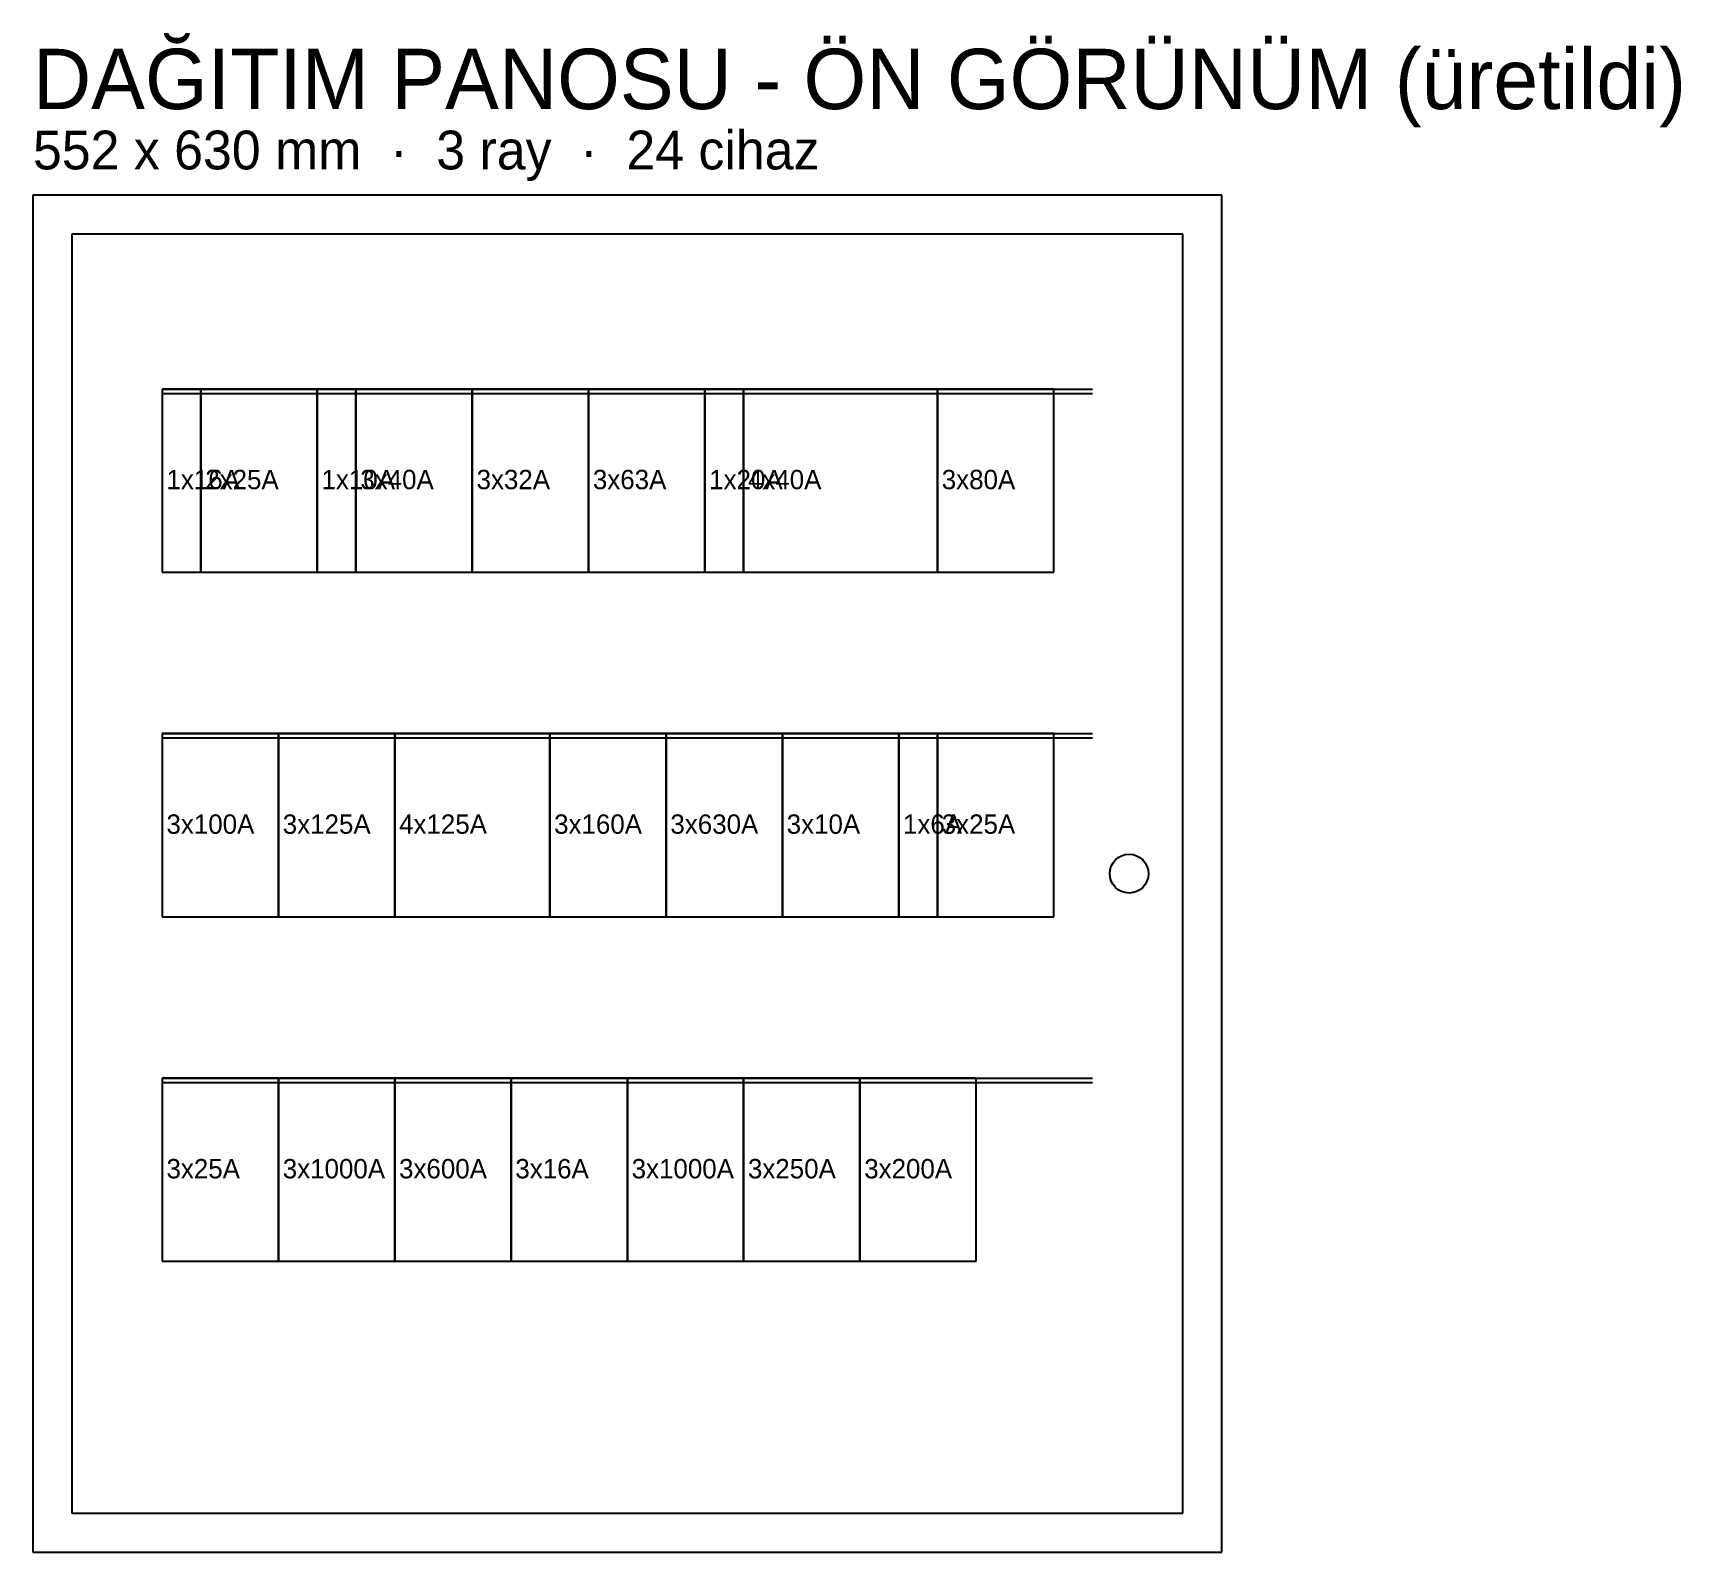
# Model space of a CAD drawing. Extents: x 0 to 765, y 0 to 705.
import ezdxf

# ---------------------------------------------------------------- set-up
doc = ezdxf.new("R2010")
doc.units = 0

msp = doc.modelspace()

# ---------------------------------------------------------------- linework, layer by layer
for p, q in [((552, 630), (0, 630)), ((0, 630), (0, 0)), ((552, 0), (552, 630)), ((534, 612), (18, 612)), ((18, 612), (18, 18)), ((534, 18), (534, 612)), ((60, 540), (492, 540)), ((78, 540), (60, 540)), ((60, 540), (60, 455)), ((60, 538), (492, 538)), ((78, 455), (78, 540)), ((132, 540), (78, 540)), ((78, 540), (78, 455)), ((132, 455), (132, 540)), ((150, 540), (132, 540)), ((132, 540), (132, 455)), ((150, 455), (150, 540)), ((204, 540), (150, 540)), ((150, 540), (150, 455)), ((204, 455), (204, 540)), ((258, 540), (204, 540)), ((204, 540), (204, 455)), ((258, 455), (258, 540)), ((312, 540), (258, 540)), ((258, 540), (258, 455)), ((312, 455), (312, 540)), ((330, 540), (312, 540)), ((312, 540), (312, 455)), ((330, 455), (330, 540)), ((420, 540), (330, 540)), ((330, 540), (330, 455)), ((420, 455), (420, 540)), ((474, 540), (420, 540)), ((420, 540), (420, 455)), ((474, 455), (474, 540)), ((60, 455), (78, 455)), ((78, 455), (132, 455)), ((132, 455), (150, 455)), ((150, 455), (204, 455)), ((204, 455), (258, 455)), ((258, 455), (312, 455)), ((312, 455), (330, 455)), ((330, 455), (420, 455)), ((420, 455), (474, 455)), ((60, 380), (492, 380)), ((114, 380), (60, 380)), ((60, 380), (60, 295)), ((60, 378), (492, 378)), ((114, 295), (114, 380)), ((168, 380), (114, 380)), ((114, 380), (114, 295)), ((168, 295), (168, 380)), ((240, 380), (168, 380)), ((168, 380), (168, 295)), ((240, 295), (240, 380)), ((294, 380), (240, 380)), ((240, 380), (240, 295)), ((294, 295), (294, 380)), ((348, 380), (294, 380)), ((294, 380), (294, 295)), ((348, 295), (348, 380)), ((402, 380), (348, 380)), ((348, 380), (348, 295)), ((402, 295), (402, 380)), ((420, 380), (402, 380)), ((402, 380), (402, 295)), ((420, 295), (420, 380)), ((474, 380), (420, 380)), ((420, 380), (420, 295)), ((474, 295), (474, 380)), ((60, 295), (114, 295)), ((114, 295), (168, 295)), ((168, 295), (240, 295)), ((240, 295), (294, 295)), ((294, 295), (348, 295)), ((348, 295), (402, 295)), ((402, 295), (420, 295)), ((420, 295), (474, 295)), ((60, 220), (492, 220)), ((114, 220), (60, 220)), ((60, 220), (60, 135)), ((60, 218), (492, 218)), ((114, 135), (114, 220)), ((168, 220), (114, 220)), ((114, 220), (114, 135)), ((168, 135), (168, 220)), ((222, 220), (168, 220)), ((168, 220), (168, 135)), ((222, 135), (222, 220)), ((276, 220), (222, 220)), ((222, 220), (222, 135)), ((276, 135), (276, 220)), ((330, 220), (276, 220)), ((276, 220), (276, 135)), ((330, 135), (330, 220)), ((384, 220), (330, 220)), ((330, 220), (330, 135)), ((384, 135), (384, 220)), ((438, 220), (384, 220)), ((384, 220), (384, 135)), ((438, 135), (438, 220)), ((60, 135), (114, 135)), ((114, 135), (168, 135)), ((168, 135), (222, 135)), ((222, 135), (276, 135)), ((276, 135), (330, 135)), ((330, 135), (384, 135)), ((384, 135), (438, 135)), ((18, 18), (534, 18)), ((0, 0), (552, 0))]:
    msp.add_line(p, q)
msp.add_circle((509, 315), 9)

# ---------------------------------------------------------------- texts
for s, height, p in [('DAĞITIM PANOSU - ÖN GÖRÜNÜM (üretildi)', 28, (0, 670)), ('552 x 630 mm  ·  3 ray  ·  24 cihaz', 18, (0, 642)), ('1x16A', 9, (62, 493.5)), ('2x25A', 9, (80, 493.5)), ('1x10A', 9, (134, 493.5)), ('3x40A', 9, (152, 493.5)), ('3x32A', 9, (206, 493.5)), ('3x63A', 9, (260, 493.5)), ('1x20A', 9, (314, 493.5)), ('4x40A', 9, (332, 493.5)), ('3x80A', 9, (422, 493.5)), ('3x100A', 9, (62, 333.5)), ('3x125A', 9, (116, 333.5)), ('4x125A', 9, (170, 333.5)), ('3x160A', 9, (242, 333.5)), ('3x630A', 9, (296, 333.5)), ('3x10A', 9, (350, 333.5)), ('1x6A', 9, (404, 333.5)), ('3x25A', 9, (422, 333.5)), ('3x25A', 9, (62, 173.5)), ('3x1000A', 9, (116, 173.5)), ('3x600A', 9, (170, 173.5)), ('3x16A', 9, (224, 173.5)), ('3x1000A', 9, (278, 173.5)), ('3x250A', 9, (332, 173.5)), ('3x200A', 9, (386, 173.5))]:
    msp.add_text(s, height=height).set_placement(p)

doc.saveas('drawing.dxf')
